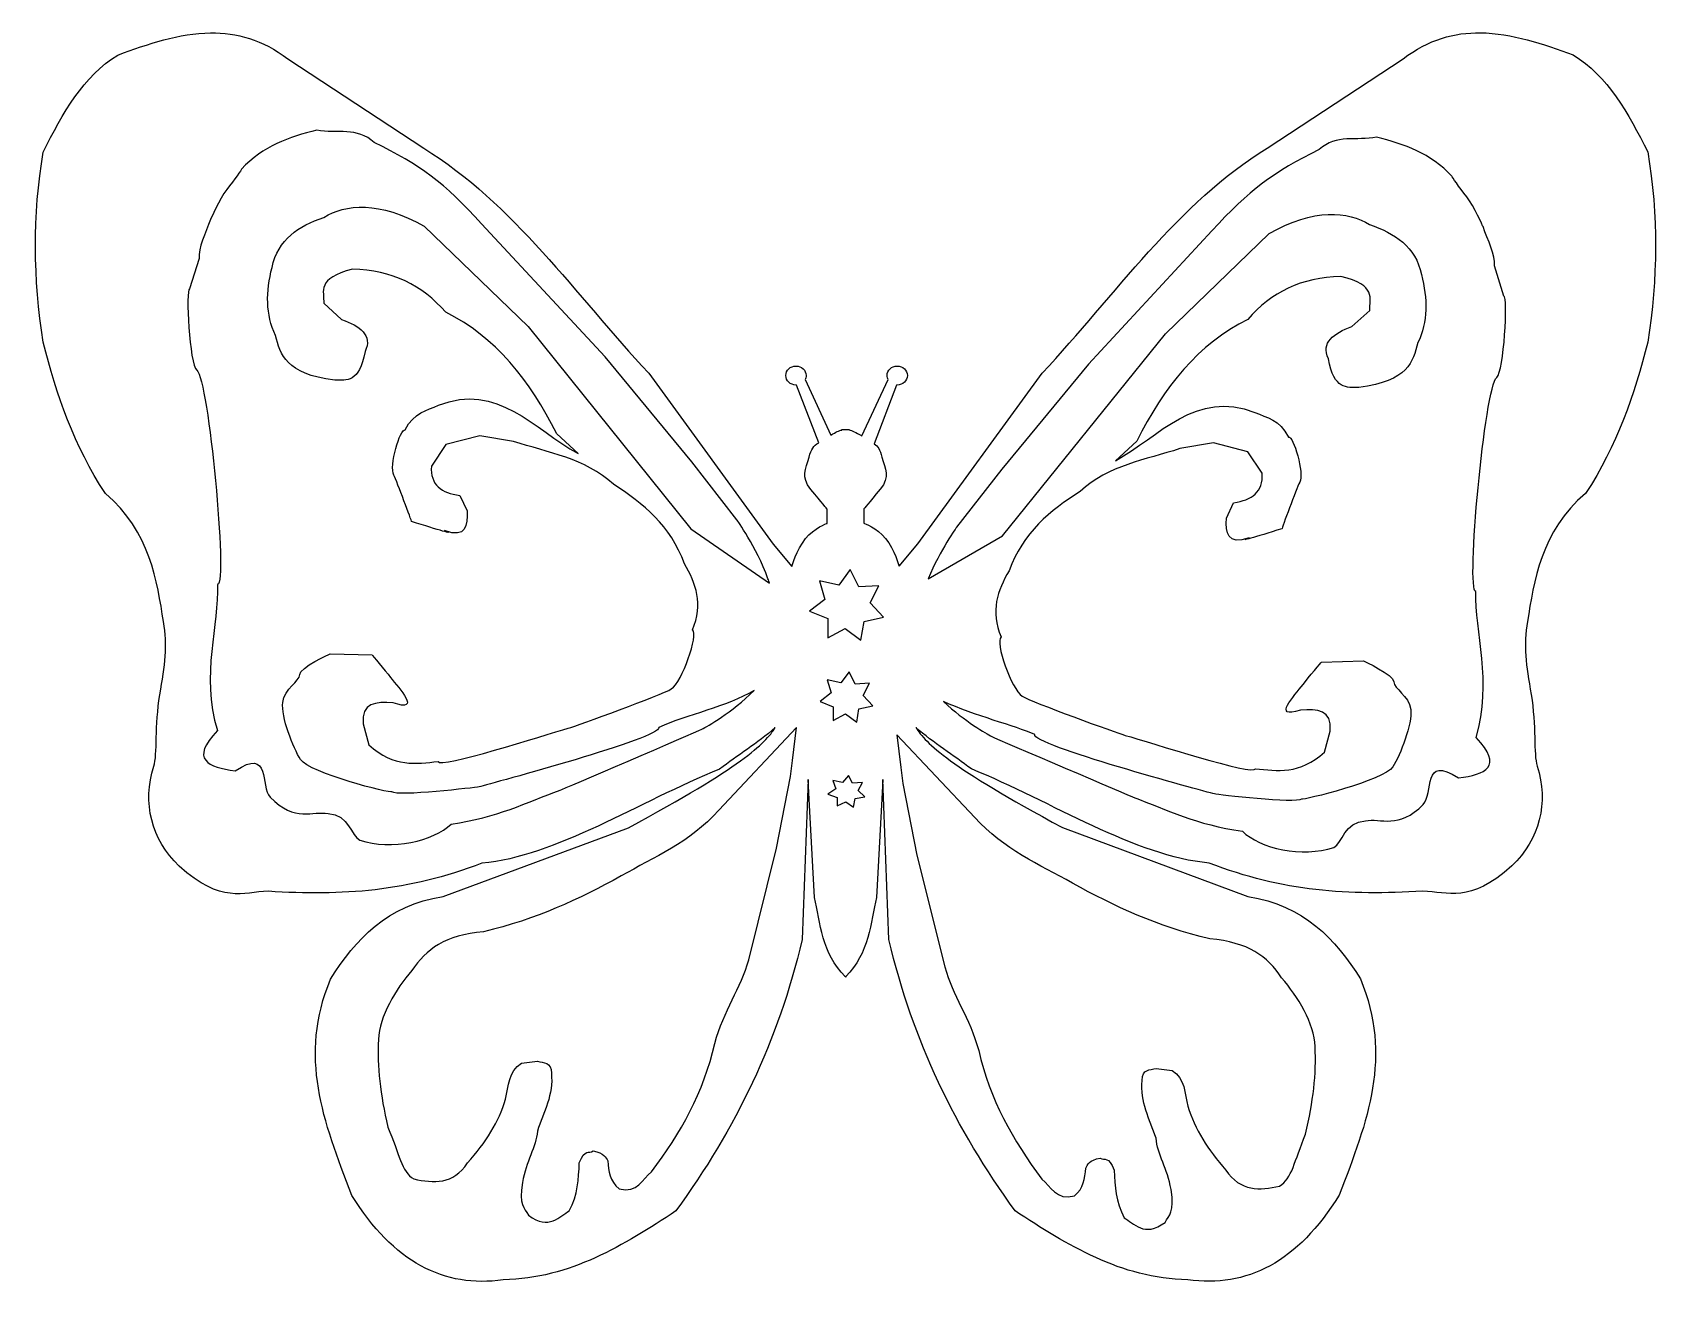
# Model space of a CAD drawing. Header units: centimetres. Extents: x -25.1 to 23.8, y -19.1 to 18.7.
import ezdxf

# ---------------------------------------------------------------- set-up
doc = ezdxf.new("R2010")
doc.units = ezdxf.units.CM
doc.header["$MEASUREMENT"] = 0
doc.layers.add('Layer 1', color=7, linetype='Continuous')

msp = doc.modelspace()

# ---------------------------------------------------------------- linework, layer by layer
at = {"layer": 'Layer 1', "lineweight": 25}
for points, knots in [([(18.46957, 18.73498), (17.68665, 18.74357), (16.9031, 18.53917), (16.14372, 17.95198), (16.14372, 17.95198), (16.14372, 17.95198), (12.05095, 15.26232), (12.05095, 15.26232), (12.05095, 15.26232), (9.36146, 13.61468), (7.46914, 10.8291), (5.27017, 8.48072), (5.27017, 8.48072), (5.27017, 8.48072), (1.52797, 3.33623), (1.52797, 3.33623), (1.52797, 3.33623), (1.52797, 3.33623), (0.95746, 2.66154), (0.95746, 2.66154), (0.95746, 2.66154), (0.95746, 2.66154), (0.82701, 3.15813), (0.54984, 3.49829), (0.54984, 3.49829), (0.28608, 3.82199), (-0.09757, 3.95635), (-0.09757, 3.95635), (-0.09757, 3.95635), (-0.09757, 3.95635), (-0.09757, 4.38795), (-0.09757, 4.38795), (-0.09757, 4.38795), (-0.09757, 4.38795), (0.05661, 4.57559), (0.38778, 4.98078), (0.38778, 4.98078), (0.70732, 5.37174), (0.53736, 5.58106), (0.44235, 5.95147), (0.44235, 5.95147), (0.38258, 6.18452), (0.33328, 6.26262), (0.20505, 6.35331), (0.20505, 6.35331), (0.20505, 6.35331), (0.88388, 8.12271), (0.88388, 8.12271), (0.88388, 8.12271), (0.89041, 8.12232), (0.89707, 8.12188), (0.90372, 8.12188), (0.90372, 8.12188), (1.0721, 8.12188), (1.20882, 8.2501), (1.20882, 8.40796), (1.20882, 8.40796), (1.20882, 8.56582), (1.0721, 8.69404), (0.90372, 8.69404), (0.90372, 8.69404), (0.73533, 8.69404), (0.59862, 8.56582), (0.59862, 8.40796), (0.59862, 8.40796), (0.59862, 8.36356), (0.60993, 8.32144), (0.62921, 8.28394), (0.62921, 8.28394), (0.62921, 8.28394), (-0.16371, 6.58647), (-0.16371, 6.58647), (-0.16371, 6.58647), (-0.35492, 6.70597), (-0.45157, 6.75038), (-0.54322, 6.76837), (-0.54322, 6.76837), (-0.54322, 6.77261), (-0.54323, 6.77821), (-0.54322, 6.78243), (-0.54322, 6.78243), (-0.57094, 6.78094), (-0.59525, 6.77935), (-0.61846, 6.77829), (-0.61846, 6.77829), (-0.66077, 6.78177), (-0.70692, 6.78346), (-0.76481, 6.78656), (-0.76481, 6.78656), (-0.7648, 6.77987), (-0.76483, 6.77098), (-0.76481, 6.76424), (-0.76481, 6.76424), (-0.84738, 6.74791), (-0.93488, 6.70939), (-1.09141, 6.61458), (-1.09141, 6.61458), (-1.09141, 6.61458), (-1.8711, 8.28394), (-1.8711, 8.28394), (-1.8711, 8.28394), (-1.85181, 8.32144), (-1.84051, 8.36356), (-1.84051, 8.40796), (-1.84051, 8.40796), (-1.84051, 8.56582), (-1.97722, 8.69404), (-2.1456, 8.69404), (-2.1456, 8.69404), (-2.31399, 8.69404), (-2.4507, 8.56582), (-2.4507, 8.40796), (-2.4507, 8.40796), (-2.4507, 8.2501), (-2.31399, 8.12188), (-2.1456, 8.12188), (-2.1456, 8.12188), (-2.13896, 8.12188), (-2.1323, 8.12232), (-2.12576, 8.12271), (-2.12576, 8.12271), (-2.12576, 8.12271), (-1.45934, 6.38473), (-1.45934, 6.38473), (-1.45934, 6.38473), (-1.62816, 6.27572), (-1.68216, 6.21011), (-1.74956, 5.94734), (-1.74956, 5.94734), (-1.84457, 5.57692), (-2.01535, 5.36761), (-1.69581, 4.97665), (-1.69581, 4.97665), (-1.36465, 4.57146), (-1.21047, 4.38382), (-1.21047, 4.38382), (-1.21047, 4.38382), (-1.21047, 4.38382), (-1.21047, 3.95221), (-1.21047, 3.95221), (-1.21047, 3.95221), (-1.21047, 3.95221), (-1.59329, 3.81785), (-1.85704, 3.49415), (-1.85704, 3.49415), (-2.13421, 3.15399), (-2.26549, 2.65741), (-2.26549, 2.65741), (-2.26549, 2.65741), (-2.26549, 2.65741), (-2.836, 3.3321), (-2.836, 3.3321), (-2.836, 3.3321), (-2.836, 3.3321), (-6.5782, 8.47659), (-6.5782, 8.47659), (-6.5782, 8.47659), (-8.77717, 10.82497), (-10.66949, 13.61055), (-13.35898, 15.25819), (-13.35898, 15.25819), (-13.35898, 15.25819), (-17.45175, 17.94785), (-17.45175, 17.94785), (-17.45175, 17.94785), (-18.21114, 18.53504), (-18.99468, 18.73943), (-19.7776, 18.73085), (-19.7776, 18.73085), (-20.72251, 18.72048), (-21.66679, 18.39936), (-22.5673, 18.06443), (-22.5673, 18.06443), (-23.61348, 17.43533), (-24.23103, 16.30654), (-24.81792, 15.14161), (-24.81792, 15.14161), (-25.14055, 13.23188), (-25.11871, 11.32228), (-24.81792, 9.41255), (-24.81792, 9.41255), (-24.4214, 7.82769), (-23.88588, 6.28247), (-22.94682, 4.85262), (-22.94682, 4.85262), (-21.59072, 3.71237), (-21.39374, 2.18602), (-21.19313, 0.99384), (-21.19313, 0.99384), (-21.07128, 0.26974), (-21.15145, -0.31207), (-21.30557, -1.21047), (-21.30557, -1.21047), (-21.46328, -2.12976), (-21.37378, -3.01464), (-21.48582, -3.36186), (-21.48582, -3.36186), (-21.84128, -4.46345), (-21.55864, -5.56737), (-20.72514, -6.37233), (-20.72514, -6.37233), (-19.43493, -7.5258), (-18.81315, -7.15215), (-18.03632, -7.13217), (-18.03632, -7.13217), (-15.8148, -7.27163), (-13.8268, -7.14664), (-11.60529, -6.28468), (-11.60529, -6.28468), (-9.40791, -6.09613), (-6.86184, -4.43241), (-4.44417, -3.44951), (-4.44417, -3.44951), (-3.90955, -3.03572), (-3.30733, -2.67621), (-2.77316, -2.20018), (-2.77316, -2.20018), (-3.06606, -2.681), (-3.79325, -3.38739), (-7.19171, -5.21725), (-7.19171, -5.21725), (-7.19171, -5.21725), (-12.77441, -7.29258), (-12.77441, -7.29258), (-12.77441, -7.29258), (-14.45796, -7.54658), (-15.41032, -8.58158), (-16.16521, -9.77718), (-16.16521, -9.77718), (-17.12668, -12.12785), (-16.3932, -14.02107), (-15.52277, -16.29585), (-15.52277, -16.29585), (-14.27867, -18.30228), (-12.73556, -19.09959), (-10.96285, -18.83833), (-10.96285, -18.83833), (-8.92777, -18.79814), (-7.33698, -17.79498), (-5.75965, -16.76301), (-5.75965, -16.76301), (-3.96813, -14.28483), (-2.67523, -11.65025), (-1.96288, -8.58821), (-1.96288, -8.58821), (-1.96288, -8.58821), (-1.77519, -3.76287), (-1.77519, -3.76287), (-1.77519, -3.76287), (-1.77519, -3.76287), (-1.74956, -4.3524), (-1.74956, -4.3524), (-1.74956, -4.3524), (-1.74956, -4.3524), (-1.5875, -7.31821), (-1.5875, -7.31821), (-1.5875, -7.31821), (-1.41616, -8.05804), (-1.36477, -9.02109), (-0.66394, -9.69863), (-0.66394, -9.69863), (-0.66404, -9.70334), (-0.66384, -9.70883), (-0.66394, -9.71352), (-0.66394, -9.71352), (-0.66136, -9.71108), (-0.65906, -9.70851), (-0.6565, -9.70608), (-0.6565, -9.70608), (-0.65239, -9.71001), (-0.64826, -9.71373), (-0.64409, -9.71765), (-0.64409, -9.71765), (-0.64426, -9.71035), (-0.64394, -9.70186), (-0.64409, -9.6945), (-0.64409, -9.6945), (0.05674, -9.01696), (0.10812, -8.05391), (0.27947, -7.31408), (0.27947, -7.31408), (0.27947, -7.31408), (0.44152, -4.34826), (0.44152, -4.34826), (0.44152, -4.34826), (0.44152, -4.34826), (0.46716, -3.75874), (0.46716, -3.75874), (0.46716, -3.75874), (0.46716, -3.75874), (0.65484, -8.58408), (0.65484, -8.58408), (0.65484, -8.58408), (1.3672, -11.64612), (2.66009, -14.28069), (4.45161, -16.75888), (4.45161, -16.75888), (6.02895, -17.79085), (7.61973, -18.794), (9.65481, -18.8342), (9.65481, -18.8342), (11.42752, -19.09546), (12.97063, -18.29815), (14.21474, -16.29172), (14.21474, -16.29172), (15.08517, -14.01695), (15.81864, -12.12372), (14.85718, -9.77305), (14.85718, -9.77305), (14.10229, -8.57745), (13.14993, -7.54244), (11.46638, -7.28845), (11.46638, -7.28845), (11.46638, -7.28845), (5.88367, -5.21312), (5.88367, -5.21312), (5.88367, -5.21312), (2.48522, -3.38326), (1.75803, -2.67687), (1.46513, -2.19604), (1.46513, -2.19604), (1.99929, -2.67207), (2.60151, -3.03158), (3.13614, -3.44537), (3.13614, -3.44537), (5.5538, -4.42828), (8.09988, -6.092), (10.29725, -6.28055), (10.29725, -6.28055), (12.51877, -7.14251), (14.50676, -7.26749), (16.72828, -7.12804), (16.72828, -7.12804), (17.50511, -7.14802), (18.12689, -7.52167), (19.41711, -6.36819), (19.41711, -6.36819), (20.25061, -5.56324), (20.53325, -4.45932), (20.17779, -3.35773), (20.17779, -3.35773), (20.06575, -3.01051), (20.15525, -2.12563), (19.99754, -1.20633), (19.99754, -1.20633), (19.84341, -0.30794), (19.76325, 0.27388), (19.88509, 0.99798), (19.88509, 0.99798), (20.0857, 2.19015), (20.28269, 3.71651), (21.63878, 4.85676), (21.63878, 4.85676), (22.57785, 6.28661), (23.11337, 7.83182), (23.50988, 9.41669), (23.50988, 9.41669), (23.81068, 11.32641), (23.83252, 13.23602), (23.50988, 15.14574), (23.50988, 15.14574), (22.92299, 16.31068), (22.30545, 17.43946), (21.25927, 18.06856), (21.25927, 18.06856), (20.35876, 18.40349), (19.41448, 18.72462), (18.46957, 18.73498)], [0, 0, 0, 0, 0.01075269, 0.01075269, 0.01075269, 0.01075269, 0.02150538, 0.02150538, 0.02150538, 0.02150538, 0.03225806, 0.03225806, 0.03225806, 0.03225806, 0.04301075, 0.04301075, 0.04301075, 0.04301075, 0.05376344, 0.05376344, 0.05376344, 0.05376344, 0.06451613, 0.06451613, 0.06451613, 0.06451613, 0.07526882, 0.07526882, 0.07526882, 0.07526882, 0.08602151, 0.08602151, 0.08602151, 0.08602151, 0.09677419, 0.09677419, 0.09677419, 0.09677419, 0.10752688, 0.10752688, 0.10752688, 0.10752688, 0.11827957, 0.11827957, 0.11827957, 0.11827957, 0.12903226, 0.12903226, 0.12903226, 0.12903226, 0.13978495, 0.13978495, 0.13978495, 0.13978495, 0.15053763, 0.15053763, 0.15053763, 0.15053763, 0.16129032, 0.16129032, 0.16129032, 0.16129032, 0.17204301, 0.17204301, 0.17204301, 0.17204301, 0.1827957, 0.1827957, 0.1827957, 0.1827957, 0.19354839, 0.19354839, 0.19354839, 0.19354839, 0.20430108, 0.20430108, 0.20430108, 0.20430108, 0.21505376, 0.21505376, 0.21505376, 0.21505376, 0.22580645, 0.22580645, 0.22580645, 0.22580645, 0.23655914, 0.23655914, 0.23655914, 0.23655914, 0.24731183, 0.24731183, 0.24731183, 0.24731183, 0.25806452, 0.25806452, 0.25806452, 0.25806452, 0.2688172, 0.2688172, 0.2688172, 0.2688172, 0.27956989, 0.27956989, 0.27956989, 0.27956989, 0.29032258, 0.29032258, 0.29032258, 0.29032258, 0.30107527, 0.30107527, 0.30107527, 0.30107527, 0.31182796, 0.31182796, 0.31182796, 0.31182796, 0.32258065, 0.32258065, 0.32258065, 0.32258065, 0.33333333, 0.33333333, 0.33333333, 0.33333333, 0.34408602, 0.34408602, 0.34408602, 0.34408602, 0.35483871, 0.35483871, 0.35483871, 0.35483871, 0.3655914, 0.3655914, 0.3655914, 0.3655914, 0.37634409, 0.37634409, 0.37634409, 0.37634409, 0.38709677, 0.38709677, 0.38709677, 0.38709677, 0.39784946, 0.39784946, 0.39784946, 0.39784946, 0.40860215, 0.40860215, 0.40860215, 0.40860215, 0.41935484, 0.41935484, 0.41935484, 0.41935484, 0.43010753, 0.43010753, 0.43010753, 0.43010753, 0.44086022, 0.44086022, 0.44086022, 0.44086022, 0.4516129, 0.4516129, 0.4516129, 0.4516129, 0.46236559, 0.46236559, 0.46236559, 0.46236559, 0.47311828, 0.47311828, 0.47311828, 0.47311828, 0.48387097, 0.48387097, 0.48387097, 0.48387097, 0.49462366, 0.49462366, 0.49462366, 0.49462366, 0.50537634, 0.50537634, 0.50537634, 0.50537634, 0.51612903, 0.51612903, 0.51612903, 0.51612903, 0.52688172, 0.52688172, 0.52688172, 0.52688172, 0.53763441, 0.53763441, 0.53763441, 0.53763441, 0.5483871, 0.5483871, 0.5483871, 0.5483871, 0.55913978, 0.55913978, 0.55913978, 0.55913978, 0.56989247, 0.56989247, 0.56989247, 0.56989247, 0.58064516, 0.58064516, 0.58064516, 0.58064516, 0.59139785, 0.59139785, 0.59139785, 0.59139785, 0.60215054, 0.60215054, 0.60215054, 0.60215054, 0.61290323, 0.61290323, 0.61290323, 0.61290323, 0.62365591, 0.62365591, 0.62365591, 0.62365591, 0.6344086, 0.6344086, 0.6344086, 0.6344086, 0.64516129, 0.64516129, 0.64516129, 0.64516129, 0.65591398, 0.65591398, 0.65591398, 0.65591398, 0.66666667, 0.66666667, 0.66666667, 0.66666667, 0.67741935, 0.67741935, 0.67741935, 0.67741935, 0.68817204, 0.68817204, 0.68817204, 0.68817204, 0.69892473, 0.69892473, 0.69892473, 0.69892473, 0.70967742, 0.70967742, 0.70967742, 0.70967742, 0.72043011, 0.72043011, 0.72043011, 0.72043011, 0.7311828, 0.7311828, 0.7311828, 0.7311828, 0.74193548, 0.74193548, 0.74193548, 0.74193548, 0.75268817, 0.75268817, 0.75268817, 0.75268817, 0.76344086, 0.76344086, 0.76344086, 0.76344086, 0.77419355, 0.77419355, 0.77419355, 0.77419355, 0.78494624, 0.78494624, 0.78494624, 0.78494624, 0.79569892, 0.79569892, 0.79569892, 0.79569892, 0.80645161, 0.80645161, 0.80645161, 0.80645161, 0.8172043, 0.8172043, 0.8172043, 0.8172043, 0.82795699, 0.82795699, 0.82795699, 0.82795699, 0.83870968, 0.83870968, 0.83870968, 0.83870968, 0.84946237, 0.84946237, 0.84946237, 0.84946237, 0.86021505, 0.86021505, 0.86021505, 0.86021505, 0.87096774, 0.87096774, 0.87096774, 0.87096774, 0.88172043, 0.88172043, 0.88172043, 0.88172043, 0.89247312, 0.89247312, 0.89247312, 0.89247312, 0.90322581, 0.90322581, 0.90322581, 0.90322581, 0.91397849, 0.91397849, 0.91397849, 0.91397849, 0.92473118, 0.92473118, 0.92473118, 0.92473118, 0.93548387, 0.93548387, 0.93548387, 0.93548387, 0.94623656, 0.94623656, 0.94623656, 0.94623656, 0.95698925, 0.95698925, 0.95698925, 0.95698925, 0.96774194, 0.96774194, 0.96774194, 0.96774194, 0.97849462, 0.97849462, 0.97849462, 0.97849462, 1, 1, 1, 1]), ([(-16.57697, 15.80141), (-15.96117, 15.68263), (-15.36645, 15.9119), (-14.84809, 15.42934), (-14.84809, 15.42934), (-13.47615, 14.76123), (-12.73081, 14.20976), (-11.61521, 12.98029), (-11.61521, 12.98029), (-11.61521, 12.98029), (-7.89699, 8.96772), (-7.89699, 8.96772), (-7.89699, 8.96772), (-7.89699, 8.96772), (-5.28671, 5.80512), (-5.28671, 5.80512), (-5.28671, 5.80512), (-5.28671, 5.80512), (-3.92658, 4.05557), (-3.92658, 4.05557), (-3.92658, 4.05557), (-3.92658, 4.05557), (-3.34316, 3.26599), (-2.98979, 2.28038), (-2.98979, 2.28038), (-2.97415, 2.23674), (-2.9582, 2.19398), (-2.94184, 2.15139), (-2.94184, 2.15139), (-2.94184, 2.15139), (-5.30903, 3.79016), (-5.30903, 3.79016), (-5.30903, 3.79016), (-5.30903, 3.79016), (-10.21622, 9.88384), (-10.21622, 9.88384), (-10.21622, 9.88384), (-10.21622, 9.88384), (-13.34327, 12.90423), (-13.34327, 12.90423), (-13.34327, 12.90423), (-14.67496, 13.67267), (-15.73189, 13.57376), (-16.36365, 13.17377), (-16.36365, 13.17377), (-17.12661, 12.91214), (-17.7493, 12.5107), (-17.92717, 11.66399), (-17.92717, 11.66399), (-18.11031, 10.93712), (-18.12614, 10.24325), (-17.81969, 9.6143), (-17.81969, 9.6143), (-17.66829, 9.03869), (-17.53065, 8.4594), (-16.03954, 8.26658), (-16.03954, 8.26658), (-15.67613, 8.26501), (-15.29697, 8.18121), (-15.12342, 9.12895), (-15.12342, 9.12895), (-14.8931, 9.62715), (-15.28114, 9.89346), (-15.82952, 10.09964), (-15.82952, 10.09964), (-15.82952, 10.09964), (-16.36861, 10.58499), (-16.36861, 10.58499), (-16.36861, 10.58499), (-16.35153, 10.94307), (-16.60196, 11.34171), (-15.50045, 11.60942), (-15.50045, 11.60942), (-14.31329, 11.58193), (-13.39321, 11.12796), (-12.69669, 10.31544), (-12.69669, 10.31544), (-11.20558, 9.5774), (-10.15852, 8.26803), (-9.35302, 6.64848), (-9.35302, 6.64848), (-9.35302, 6.64848), (-8.70645, 6.05565), (-8.70645, 6.05565), (-8.70645, 6.05565), (-10.03156, 6.78722), (-11.13789, 8.21849), (-12.91249, 7.51169), (-12.91249, 7.51169), (-13.26912, 7.35152), (-13.65286, 7.30063), (-13.91708, 6.77085), (-13.91708, 6.77085), (-14.06843, 6.8213), (-14.40326, 5.67163), (-14.26021, 5.40825), (-14.26021, 5.40825), (-14.15727, 5.2187), (-13.72113, 4.00596), (-13.72113, 4.00596), (-13.72113, 4.00596), (-12.91115, 3.75499), (-12.37327, 3.59497), (-12.73307, 3.73393), (-12.73307, 3.73393), (-12.06808, 3.4955), (-12.04031, 3.89454), (-12.04929, 4.33007), (-12.04929, 4.33007), (-12.04929, 4.33007), (-12.27005, 4.79309), (-12.27005, 4.79309), (-12.27005, 4.79309), (-12.82029, 4.86783), (-13.16569, 5.11337), (-13.12829, 5.67779), (-13.12829, 5.67779), (-13.12829, 5.67779), (-12.69669, 6.3252), (-12.69669, 6.3252), (-12.69669, 6.3252), (-12.69669, 6.3252), (-11.66316, 6.59391), (-11.66316, 6.59391), (-11.66316, 6.59391), (-11.66316, 6.59391), (-10.65031, 6.42111), (-10.65031, 6.42111), (-10.65031, 6.42111), (-9.61119, 6.0849), (-8.50218, 5.92306), (-7.64563, 5.13044), (-7.64563, 5.13044), (-6.74434, 4.55738), (-5.92096, 3.89058), (-5.50499, 2.73513), (-5.50499, 2.73513), (-5.15517, 2.14938), (-4.93353, 1.52685), (-5.26438, 0.74662), (-5.26438, 0.74662), (-5.07117, 0.60172), (-5.57657, -0.83043), (-5.90104, -1.03601), (-5.90104, -1.03601), (-6.17661, -1.21062), (-8.74157, -2.14314), (-9.00493, -2.21754), (-9.00493, -2.21754), (-9.73803, -2.42464), (-12.89516, -3.45339), (-12.92407, -3.22213), (-12.92407, -3.22213), (-13.58964, -3.28806), (-14.24791, -3.41439), (-15.00849, -2.72025), (-15.00849, -2.72025), (-15.00849, -2.72025), (-15.17716, -2.08773), (-15.17716, -2.08773), (-15.17716, -2.08773), (-15.24416, -1.45086), (-14.79596, -1.41409), (-14.28254, -1.45438), (-14.28254, -1.45438), (-13.40291, -1.74759), (-14.09567, -1.02473), (-14.35861, -0.68544), (-14.35861, -0.68544), (-14.52704, -0.46809), (-14.91506, -0.01158), (-14.91506, -0.01158), (-14.91506, -0.01158), (-14.91506, -0.01158), (-16.17927, 0.0248), (-16.17927, 0.0248), (-16.17927, 0.0248), (-16.17927, 0.0248), (-17.09374, -0.38871), (-17.09374, -0.60441), (-17.09374, -0.60441), (-17.09374, -0.82011), (-17.54996, -1.00892), (-17.60389, -1.44033), (-17.60389, -1.44033), (-17.65781, -1.87173), (-17.28991, -2.80994), (-17.0648, -3.1659), (-17.0648, -3.1659), (-16.80882, -3.57068), (-14.34058, -4.18983), (-14.31396, -4.1366), (-14.31396, -4.1366), (-14.16902, -4.28153), (-11.78021, -4.00801), (-11.69128, -3.98446), (-11.69128, -3.98446), (-11.31755, -3.88547), (-6.15838, -2.49858), (-6.27972, -2.19521), (-6.27972, -2.19521), (-5.41347, -1.80518), (-4.24328, -1.57781), (-3.40238, -1.07818), (-3.40238, -1.07818), (-4.0924, -1.75796), (-4.80556, -2.15928), (-4.98492, -2.24896), (-4.98492, -2.24896), (-5.20062, -2.35681), (-9.24553, -4.08285), (-9.24553, -4.08285), (-9.24553, -4.08285), (-10.27115, -4.45982), (-11.14565, -4.912), (-12.53464, -5.10729), (-12.53464, -5.10729), (-13.05294, -5.62098), (-14.33032, -5.91475), (-15.28465, -5.59263), (-15.28465, -5.59263), (-15.54983, -5.46569), (-15.60557, -4.82616), (-16.23632, -4.79061), (-16.23632, -4.79061), (-16.69485, -4.69736), (-17.23425, -5.06423), (-17.98092, -4.29865), (-17.98092, -4.29865), (-18.29742, -3.98471), (-17.93887, -2.77009), (-19.04008, -3.50242), (-19.04008, -3.50242), (-19.84966, -3.39446), (-20.41193, -3.17011), (-19.57255, -2.28617), (-19.57255, -2.28617), (-20.07488, -0.59466), (-19.52656, 0.91246), (-19.56511, 2.11667), (-19.56511, 2.11667), (-19.25691, 2.11667), (-19.8398, 8.30701), (-20.19184, 8.56837), (-20.19184, 8.56837), (-20.41518, 8.73417), (-20.53201, 11.01659), (-20.40764, 11.01659), (-20.40764, 11.01659), (-20.40764, 11.01659), (-20.12239, 11.9294), (-20.12239, 11.9294), (-20.12239, 11.9294), (-20.15672, 12.24942), (-19.92611, 12.70155), (-19.78008, 13.11176), (-19.78008, 13.11176), (-19.78008, 13.11176), (-19.50884, 13.72571), (-19.29061, 14.00969), (-19.29061, 14.00969), (-19.05466, 14.31671), (-18.84139, 14.60538), (-18.84412, 14.6298), (-18.84412, 14.6298), (-18.20706, 15.31729), (-17.40823, 15.59942), (-16.57697, 15.80141)], [0, 0, 0, 0, 0.01470588, 0.01470588, 0.01470588, 0.01470588, 0.02941176, 0.02941176, 0.02941176, 0.02941176, 0.04411765, 0.04411765, 0.04411765, 0.04411765, 0.05882353, 0.05882353, 0.05882353, 0.05882353, 0.07352941, 0.07352941, 0.07352941, 0.07352941, 0.08823529, 0.08823529, 0.08823529, 0.08823529, 0.10294118, 0.10294118, 0.10294118, 0.10294118, 0.11764706, 0.11764706, 0.11764706, 0.11764706, 0.13235294, 0.13235294, 0.13235294, 0.13235294, 0.14705882, 0.14705882, 0.14705882, 0.14705882, 0.16176471, 0.16176471, 0.16176471, 0.16176471, 0.17647059, 0.17647059, 0.17647059, 0.17647059, 0.19117647, 0.19117647, 0.19117647, 0.19117647, 0.20588235, 0.20588235, 0.20588235, 0.20588235, 0.22058824, 0.22058824, 0.22058824, 0.22058824, 0.23529412, 0.23529412, 0.23529412, 0.23529412, 0.25, 0.25, 0.25, 0.25, 0.26470588, 0.26470588, 0.26470588, 0.26470588, 0.27941176, 0.27941176, 0.27941176, 0.27941176, 0.29411765, 0.29411765, 0.29411765, 0.29411765, 0.30882353, 0.30882353, 0.30882353, 0.30882353, 0.32352941, 0.32352941, 0.32352941, 0.32352941, 0.33823529, 0.33823529, 0.33823529, 0.33823529, 0.35294118, 0.35294118, 0.35294118, 0.35294118, 0.36764706, 0.36764706, 0.36764706, 0.36764706, 0.38235294, 0.38235294, 0.38235294, 0.38235294, 0.39705882, 0.39705882, 0.39705882, 0.39705882, 0.41176471, 0.41176471, 0.41176471, 0.41176471, 0.42647059, 0.42647059, 0.42647059, 0.42647059, 0.44117647, 0.44117647, 0.44117647, 0.44117647, 0.45588235, 0.45588235, 0.45588235, 0.45588235, 0.47058824, 0.47058824, 0.47058824, 0.47058824, 0.48529412, 0.48529412, 0.48529412, 0.48529412, 0.5, 0.5, 0.5, 0.5, 0.51470588, 0.51470588, 0.51470588, 0.51470588, 0.52941176, 0.52941176, 0.52941176, 0.52941176, 0.54411765, 0.54411765, 0.54411765, 0.54411765, 0.55882353, 0.55882353, 0.55882353, 0.55882353, 0.57352941, 0.57352941, 0.57352941, 0.57352941, 0.58823529, 0.58823529, 0.58823529, 0.58823529, 0.60294118, 0.60294118, 0.60294118, 0.60294118, 0.61764706, 0.61764706, 0.61764706, 0.61764706, 0.63235294, 0.63235294, 0.63235294, 0.63235294, 0.64705882, 0.64705882, 0.64705882, 0.64705882, 0.66176471, 0.66176471, 0.66176471, 0.66176471, 0.67647059, 0.67647059, 0.67647059, 0.67647059, 0.69117647, 0.69117647, 0.69117647, 0.69117647, 0.70588235, 0.70588235, 0.70588235, 0.70588235, 0.72058824, 0.72058824, 0.72058824, 0.72058824, 0.73529412, 0.73529412, 0.73529412, 0.73529412, 0.75, 0.75, 0.75, 0.75, 0.76470588, 0.76470588, 0.76470588, 0.76470588, 0.77941176, 0.77941176, 0.77941176, 0.77941176, 0.79411765, 0.79411765, 0.79411765, 0.79411765, 0.80882353, 0.80882353, 0.80882353, 0.80882353, 0.82352941, 0.82352941, 0.82352941, 0.82352941, 0.83823529, 0.83823529, 0.83823529, 0.83823529, 0.85294118, 0.85294118, 0.85294118, 0.85294118, 0.86764706, 0.86764706, 0.86764706, 0.86764706, 0.88235294, 0.88235294, 0.88235294, 0.88235294, 0.89705882, 0.89705882, 0.89705882, 0.89705882, 0.91176471, 0.91176471, 0.91176471, 0.91176471, 0.92647059, 0.92647059, 0.92647059, 0.92647059, 0.94117647, 0.94117647, 0.94117647, 0.94117647, 0.95588235, 0.95588235, 0.95588235, 0.95588235, 0.97058824, 0.97058824, 0.97058824, 0.97058824, 1, 1, 1, 1]), ([(15.34418, 15.58561), (16.17543, 15.38362), (16.97427, 15.10149), (17.61133, 14.414), (17.61133, 14.414), (17.6086, 14.38958), (17.82187, 14.10091), (18.05781, 13.79389), (18.05781, 13.79389), (18.27605, 13.50991), (18.54729, 12.89596), (18.54729, 12.89596), (18.54729, 12.89596), (18.69332, 12.48575), (18.92393, 12.03362), (18.8896, 11.7136), (18.8896, 11.7136), (18.8896, 11.7136), (19.17485, 10.80079), (19.17485, 10.80079), (19.17485, 10.80079), (19.29921, 10.80079), (19.18239, 8.51837), (18.95905, 8.35257), (18.95905, 8.35257), (18.60701, 8.09121), (18.02412, 1.90087), (18.33232, 1.90087), (18.33232, 1.90087), (18.29377, 0.69666), (18.84209, -0.81046), (18.33976, -2.50197), (18.33976, -2.50197), (19.17914, -3.38591), (18.61687, -3.61026), (17.80729, -3.71822), (17.80729, -3.71822), (16.70608, -2.9859), (17.06462, -4.19968), (16.74813, -4.51363), (16.74813, -4.51363), (16.00146, -5.2792), (15.46205, -4.91317), (15.00353, -5.00641), (15.00353, -5.00641), (14.37278, -5.04196), (14.31704, -5.68149), (14.05186, -5.80843), (14.05186, -5.80843), (13.09753, -6.13055), (11.82015, -5.83677), (11.30184, -5.32309), (11.30184, -5.32309), (9.91286, -5.1278), (9.03836, -4.67562), (8.01274, -4.29865), (8.01274, -4.29865), (8.01274, -4.29865), (3.96782, -2.57261), (3.75212, -2.46476), (3.75212, -2.46476), (3.58346, -2.38043), (2.94249, -2.02094), (2.29278, -1.41304), (2.29278, -1.41304), (3.23413, -1.84128), (4.44829, -2.14148), (5.04693, -2.41102), (5.04693, -2.41102), (4.92558, -2.71438), (10.08476, -4.10128), (10.45848, -4.20026), (10.45848, -4.20026), (10.54741, -4.22381), (12.93623, -4.49734), (13.08117, -4.3524), (13.08117, -4.3524), (13.10779, -4.40563), (15.57603, -3.78648), (15.83201, -3.38171), (15.83201, -3.38171), (16.05712, -3.02574), (16.42502, -2.08753), (16.37109, -1.65613), (16.37109, -1.65613), (16.31717, -1.22472), (15.86095, -1.03591), (15.86095, -0.82021), (15.86095, -0.82021), (15.86095, -0.60451), (14.94648, -0.19017), (14.94648, -0.19017), (14.94648, -0.19017), (14.94648, -0.19017), (13.68227, -0.22738), (13.68227, -0.22738), (13.68227, -0.22738), (13.68227, -0.22738), (13.29424, -0.68389), (13.12582, -0.90124), (13.12582, -0.90124), (12.86288, -1.24053), (12.17011, -1.96339), (13.04975, -1.67018), (13.04975, -1.67018), (13.56317, -1.62989), (14.01136, -1.66584), (13.94437, -2.3027), (13.94437, -2.3027), (13.94437, -2.3027), (13.7757, -2.93522), (13.7757, -2.93522), (13.7757, -2.93522), (13.01512, -3.62936), (12.35684, -3.50386), (11.69128, -3.43793), (11.69128, -3.43793), (11.66237, -3.66919), (8.50524, -2.64044), (7.77214, -2.43334), (7.77214, -2.43334), (7.50878, -2.35894), (4.94381, -1.42642), (4.66824, -1.25181), (4.66824, -1.25181), (4.34378, -1.04623), (3.83838, 0.38592), (4.03159, 0.53082), (4.03159, 0.53082), (3.70074, 1.31105), (3.92238, 1.93358), (4.2722, 2.51933), (4.2722, 2.51933), (4.68817, 3.67478), (5.51154, 4.34158), (6.41284, 4.91464), (6.41284, 4.91464), (7.26938, 5.70726), (8.3784, 5.8691), (9.41751, 6.20531), (9.41751, 6.20531), (9.41751, 6.20531), (10.43037, 6.37894), (10.43037, 6.37894), (10.43037, 6.37894), (10.43037, 6.37894), (11.4639, 6.10939), (11.4639, 6.10939), (11.4639, 6.10939), (11.4639, 6.10939), (11.8955, 5.46199), (11.8955, 5.46199), (11.8955, 5.46199), (11.9329, 4.89757), (11.58749, 4.65203), (11.03726, 4.57729), (11.03726, 4.57729), (11.03726, 4.57729), (10.8165, 4.11427), (10.8165, 4.11427), (10.8165, 4.11427), (10.80752, 3.67874), (10.83529, 3.27969), (11.50028, 3.51813), (11.50028, 3.51813), (11.14048, 3.37917), (11.67836, 3.53919), (12.48833, 3.79016), (12.48833, 3.79016), (12.48833, 3.79016), (12.92447, 5.0029), (13.02742, 5.19245), (13.02742, 5.19245), (13.17047, 5.45583), (12.83563, 6.6055), (12.68429, 6.55505), (12.68429, 6.55505), (12.42007, 7.08483), (12.03633, 7.13572), (11.6797, 7.29589), (11.6797, 7.29589), (9.9051, 8.00269), (8.79877, 6.57142), (7.47365, 5.83985), (7.47365, 5.83985), (7.47365, 5.83985), (8.12023, 6.43268), (8.12023, 6.43268), (8.12023, 6.43268), (8.92573, 8.05223), (9.97279, 9.3616), (11.4639, 10.09964), (11.4639, 10.09964), (12.16042, 10.91216), (13.0805, 11.36696), (14.26766, 11.39445), (14.26766, 11.39445), (15.36917, 11.12674), (15.11873, 10.72727), (15.13582, 10.36919), (15.13582, 10.36919), (15.13582, 10.36919), (14.59673, 9.88384), (14.59673, 9.88384), (14.59673, 9.88384), (14.04835, 9.67766), (13.6603, 9.41135), (13.89063, 8.91315), (13.89063, 8.91315), (14.06418, 7.96541), (14.44333, 8.04921), (14.80674, 8.05077), (14.80674, 8.05077), (16.29786, 8.2436), (16.4355, 8.82289), (16.5869, 9.3985), (16.5869, 9.3985), (16.89335, 10.02745), (16.87751, 10.72132), (16.69438, 11.44819), (16.69438, 11.44819), (16.51651, 12.2949), (15.89381, 12.69634), (15.13086, 12.95797), (15.13086, 12.95797), (14.4991, 13.35795), (13.44217, 13.45686), (12.11048, 12.68842), (12.11048, 12.68842), (12.11048, 12.68842), (8.98343, 9.66804), (8.98343, 9.66804), (8.98343, 9.66804), (8.98343, 9.66804), (4.07624, 3.57518), (4.07624, 3.57518), (4.07624, 3.57518), (4.07624, 3.57518), (1.83885, 2.27955), (1.83885, 2.27955), (1.83885, 2.27955), (2.19344, 3.16264), (2.69379, 3.83977), (2.69379, 3.83977), (2.69379, 3.83977), (2.69379, 3.83977), (4.05391, 5.59015), (4.05391, 5.59015), (4.05391, 5.59015), (4.05391, 5.59015), (6.66419, 8.75192), (6.66419, 8.75192), (6.66419, 8.75192), (6.66419, 8.75192), (10.38242, 12.76449), (10.38242, 12.76449), (10.38242, 12.76449), (11.49802, 13.99396), (12.24336, 14.54543), (13.61529, 15.21354), (13.61529, 15.21354), (14.13366, 15.6961), (14.72838, 15.46683), (15.34418, 15.58561)], [0, 0, 0, 0, 0.01492537, 0.01492537, 0.01492537, 0.01492537, 0.02985075, 0.02985075, 0.02985075, 0.02985075, 0.04477612, 0.04477612, 0.04477612, 0.04477612, 0.05970149, 0.05970149, 0.05970149, 0.05970149, 0.07462687, 0.07462687, 0.07462687, 0.07462687, 0.08955224, 0.08955224, 0.08955224, 0.08955224, 0.10447761, 0.10447761, 0.10447761, 0.10447761, 0.11940299, 0.11940299, 0.11940299, 0.11940299, 0.13432836, 0.13432836, 0.13432836, 0.13432836, 0.14925373, 0.14925373, 0.14925373, 0.14925373, 0.1641791, 0.1641791, 0.1641791, 0.1641791, 0.17910448, 0.17910448, 0.17910448, 0.17910448, 0.19402985, 0.19402985, 0.19402985, 0.19402985, 0.20895522, 0.20895522, 0.20895522, 0.20895522, 0.2238806, 0.2238806, 0.2238806, 0.2238806, 0.23880597, 0.23880597, 0.23880597, 0.23880597, 0.25373134, 0.25373134, 0.25373134, 0.25373134, 0.26865672, 0.26865672, 0.26865672, 0.26865672, 0.28358209, 0.28358209, 0.28358209, 0.28358209, 0.29850746, 0.29850746, 0.29850746, 0.29850746, 0.31343284, 0.31343284, 0.31343284, 0.31343284, 0.32835821, 0.32835821, 0.32835821, 0.32835821, 0.34328358, 0.34328358, 0.34328358, 0.34328358, 0.35820896, 0.35820896, 0.35820896, 0.35820896, 0.37313433, 0.37313433, 0.37313433, 0.37313433, 0.3880597, 0.3880597, 0.3880597, 0.3880597, 0.40298507, 0.40298507, 0.40298507, 0.40298507, 0.41791045, 0.41791045, 0.41791045, 0.41791045, 0.43283582, 0.43283582, 0.43283582, 0.43283582, 0.44776119, 0.44776119, 0.44776119, 0.44776119, 0.46268657, 0.46268657, 0.46268657, 0.46268657, 0.47761194, 0.47761194, 0.47761194, 0.47761194, 0.49253731, 0.49253731, 0.49253731, 0.49253731, 0.50746269, 0.50746269, 0.50746269, 0.50746269, 0.52238806, 0.52238806, 0.52238806, 0.52238806, 0.53731343, 0.53731343, 0.53731343, 0.53731343, 0.55223881, 0.55223881, 0.55223881, 0.55223881, 0.56716418, 0.56716418, 0.56716418, 0.56716418, 0.58208955, 0.58208955, 0.58208955, 0.58208955, 0.59701493, 0.59701493, 0.59701493, 0.59701493, 0.6119403, 0.6119403, 0.6119403, 0.6119403, 0.62686567, 0.62686567, 0.62686567, 0.62686567, 0.64179104, 0.64179104, 0.64179104, 0.64179104, 0.65671642, 0.65671642, 0.65671642, 0.65671642, 0.67164179, 0.67164179, 0.67164179, 0.67164179, 0.68656716, 0.68656716, 0.68656716, 0.68656716, 0.70149254, 0.70149254, 0.70149254, 0.70149254, 0.71641791, 0.71641791, 0.71641791, 0.71641791, 0.73134328, 0.73134328, 0.73134328, 0.73134328, 0.74626866, 0.74626866, 0.74626866, 0.74626866, 0.76119403, 0.76119403, 0.76119403, 0.76119403, 0.7761194, 0.7761194, 0.7761194, 0.7761194, 0.79104478, 0.79104478, 0.79104478, 0.79104478, 0.80597015, 0.80597015, 0.80597015, 0.80597015, 0.82089552, 0.82089552, 0.82089552, 0.82089552, 0.8358209, 0.8358209, 0.8358209, 0.8358209, 0.85074627, 0.85074627, 0.85074627, 0.85074627, 0.86567164, 0.86567164, 0.86567164, 0.86567164, 0.88059701, 0.88059701, 0.88059701, 0.88059701, 0.89552239, 0.89552239, 0.89552239, 0.89552239, 0.91044776, 0.91044776, 0.91044776, 0.91044776, 0.92537313, 0.92537313, 0.92537313, 0.92537313, 0.94029851, 0.94029851, 0.94029851, 0.94029851, 0.95522388, 0.95522388, 0.95522388, 0.95522388, 0.97014925, 0.97014925, 0.97014925, 0.97014925, 1, 1, 1, 1]), ([(-0.51098, 2.56067), (-0.51098, 2.56067), (-0.25053, 2.04143), (-0.25053, 2.04143), (-0.25053, 2.04143), (-0.25053, 2.04143), (0.34809, 2.07615), (0.34809, 2.07615), (0.34809, 2.07615), (0.34809, 2.07615), (0.08847, 1.55608), (0.08847, 1.55608), (0.08847, 1.55608), (0.08847, 1.55608), (0.48948, 1.12779), (0.48948, 1.12779), (0.48948, 1.12779), (0.48948, 1.12779), (-0.09508, 0.99963), (-0.09508, 0.99963), (-0.09508, 0.99963), (-0.09508, 0.99963), (-0.19265, 0.43077), (-0.19265, 0.43077), (-0.19265, 0.43077), (-0.19265, 0.43077), (-0.66228, 0.78962), (-0.66228, 0.78962), (-0.66228, 0.78962), (-0.66228, 0.78962), (-1.18566, 0.5085), (-1.18566, 0.5085), (-1.18566, 0.5085), (-1.18566, 0.5085), (-1.18566, 1.08562), (-1.18566, 1.08562), (-1.18566, 1.08562), (-1.18566, 1.08562), (-1.74046, 1.3039), (-1.74046, 1.3039), (-1.74046, 1.3039), (-1.74046, 1.3039), (-1.27248, 1.66357), (-1.27248, 1.66357), (-1.27248, 1.66357), (-1.27248, 1.66357), (-1.44033, 2.21754), (-1.44033, 2.21754), (-1.44033, 2.21754), (-1.44033, 2.21754), (-0.85576, 2.08938), (-0.85576, 2.08938), (-0.85576, 2.08938), (-0.85576, 2.08938), (-0.51098, 2.56067), (-0.51098, 2.56067)], [0, 0, 0, 0, 0.06666667, 0.06666667, 0.06666667, 0.06666667, 0.13333333, 0.13333333, 0.13333333, 0.13333333, 0.2, 0.2, 0.2, 0.2, 0.26666667, 0.26666667, 0.26666667, 0.26666667, 0.33333333, 0.33333333, 0.33333333, 0.33333333, 0.4, 0.4, 0.4, 0.4, 0.46666667, 0.46666667, 0.46666667, 0.46666667, 0.53333333, 0.53333333, 0.53333333, 0.53333333, 0.6, 0.6, 0.6, 0.6, 0.66666667, 0.66666667, 0.66666667, 0.66666667, 0.73333333, 0.73333333, 0.73333333, 0.73333333, 0.8, 0.8, 0.8, 0.8, 0.86666667, 0.86666667, 0.86666667, 0.86666667, 1, 1, 1, 1]), ([(-0.54405, -0.51511), (-0.54405, -0.51511), (-0.35884, -0.88635), (-0.35884, -0.88635), (-0.35884, -0.88635), (-0.35884, -0.88635), (0.06697, -0.86155), (0.06697, -0.86155), (0.06697, -0.86155), (0.06697, -0.86155), (-0.11741, -1.23362), (-0.11741, -1.23362), (-0.11741, -1.23362), (-0.11741, -1.23362), (0.16785, -1.54037), (0.16785, -1.54037), (0.16785, -1.54037), (0.16785, -1.54037), (-0.24805, -1.63298), (-0.24805, -1.63298), (-0.24805, -1.63298), (-0.24805, -1.63298), (-0.3175, -2.03977), (-0.3175, -2.03977), (-0.3175, -2.03977), (-0.3175, -2.03977), (-0.65154, -1.78263), (-0.65154, -1.78263), (-0.65154, -1.78263), (-0.65154, -1.78263), (-1.02361, -1.98355), (-1.02361, -1.98355), (-1.02361, -1.98355), (-1.02361, -1.98355), (-1.02443, -1.57096), (-1.02443, -1.57096), (-1.02443, -1.57096), (-1.02443, -1.57096), (-1.41883, -1.41469), (-1.41883, -1.41469), (-1.41883, -1.41469), (-1.41883, -1.41469), (-1.08562, -1.15673), (-1.08562, -1.15673), (-1.08562, -1.15673), (-1.08562, -1.15673), (-1.20551, -0.76068), (-1.20551, -0.76068), (-1.20551, -0.76068), (-1.20551, -0.76068), (-0.78961, -0.85245), (-0.78961, -0.85245), (-0.78961, -0.85245), (-0.78961, -0.85245), (-0.54405, -0.51511), (-0.54405, -0.51511)], [0, 0, 0, 0, 0.06666667, 0.06666667, 0.06666667, 0.06666667, 0.13333333, 0.13333333, 0.13333333, 0.13333333, 0.2, 0.2, 0.2, 0.2, 0.26666667, 0.26666667, 0.26666667, 0.26666667, 0.33333333, 0.33333333, 0.33333333, 0.33333333, 0.4, 0.4, 0.4, 0.4, 0.46666667, 0.46666667, 0.46666667, 0.46666667, 0.53333333, 0.53333333, 0.53333333, 0.53333333, 0.6, 0.6, 0.6, 0.6, 0.66666667, 0.66666667, 0.66666667, 0.66666667, 0.73333333, 0.73333333, 0.73333333, 0.73333333, 0.8, 0.8, 0.8, 0.8, 0.86666667, 0.86666667, 0.86666667, 0.86666667, 1, 1, 1, 1]), ([(-2.12907, -2.19852), (-2.12907, -2.19852), (-2.24896, -3.18906), (-2.24896, -3.18906), (-2.24896, -3.18906), (-2.24896, -3.18906), (-2.30849, -3.66944), (-2.30849, -3.66944), (-2.30849, -3.66944), (-2.30849, -3.66944), (-2.72934, -5.83076), (-2.72934, -5.83076), (-2.72934, -5.83076), (-2.72934, -5.83076), (-3.56939, -9.19262), (-3.56939, -9.19262), (-3.56939, -9.19262), (-3.80281, -10.05775), (-4.32031, -10.71834), (-4.58969, -11.7136), (-4.58969, -11.7136), (-4.92722, -13.19201), (-5.61713, -14.41702), (-6.49635, -15.58644), (-6.49635, -15.58644), (-6.76523, -15.80064), (-6.91793, -16.23887), (-7.472, -16.09659), (-7.472, -16.09659), (-7.75947, -15.85569), (-7.78951, -15.57095), (-7.81678, -15.25571), (-7.81678, -15.25571), (-7.86768, -15.15397), (-7.92181, -15.01736), (-8.25252, -14.95557), (-8.25252, -14.95557), (-8.38979, -15.04758), (-8.49976, -14.8689), (-8.67255, -15.31607), (-8.67255, -15.31607), (-8.69115, -15.79634), (-8.71884, -16.27695), (-8.97268, -16.75722), (-8.97268, -16.75722), (-9.2539, -16.90616), (-9.58391, -17.36688), (-10.20299, -16.89199), (-10.20299, -16.89199), (-10.32154, -16.66908), (-10.50317, -16.58901), (-10.38324, -15.90146), (-10.38324, -15.90146), (-10.27716, -15.27119), (-9.9687, -14.84333), (-9.93345, -14.3553), (-9.93345, -14.3553), (-9.73979, -13.79028), (-9.44574, -13.25429), (-9.5126, -12.61484), (-9.5126, -12.61484), (-9.50876, -12.2645), (-9.74869, -12.30291), (-9.93345, -12.25434), (-9.93345, -12.25434), (-9.93345, -12.25434), (-10.41301, -12.3147), (-10.41301, -12.3147), (-10.41301, -12.3147), (-10.81112, -12.55589), (-10.79199, -13.00499), (-10.89339, -13.39453), (-10.89339, -13.39453), (-11.09132, -14.07756), (-11.49831, -14.70792), (-12.03441, -15.31607), (-12.03441, -15.31607), (-12.476, -15.96973), (-13.05546, -15.93246), (-13.65498, -15.79645), (-13.65498, -15.79645), (-14.02752, -15.58112), (-14.09595, -15.0498), (-14.4355, -14.23541), (-14.4355, -14.23541), (-14.66907, -13.24865), (-14.76242, -12.4206), (-14.72076, -11.59371), (-14.72076, -11.59371), (-14.69859, -10.90707), (-14.20141, -10.07959), (-13.71534, -9.52252), (-13.71534, -9.52252), (-13.28556, -8.8792), (-12.71222, -8.44639), (-11.55402, -8.35174), (-11.55402, -8.35174), (-9.96081, -7.97162), (-8.69393, -7.37812), (-7.41164, -6.67081), (-7.41164, -6.67081), (-6.40824, -6.09424), (-5.3616, -5.67554), (-4.4698, -4.68974), (-4.4698, -4.68974), (-4.4698, -4.68974), (-2.12907, -2.19852), (-2.12907, -2.19852)], [0, 0, 0, 0, 0.03571429, 0.03571429, 0.03571429, 0.03571429, 0.07142857, 0.07142857, 0.07142857, 0.07142857, 0.10714286, 0.10714286, 0.10714286, 0.10714286, 0.14285714, 0.14285714, 0.14285714, 0.14285714, 0.17857143, 0.17857143, 0.17857143, 0.17857143, 0.21428571, 0.21428571, 0.21428571, 0.21428571, 0.25, 0.25, 0.25, 0.25, 0.28571429, 0.28571429, 0.28571429, 0.28571429, 0.32142857, 0.32142857, 0.32142857, 0.32142857, 0.35714286, 0.35714286, 0.35714286, 0.35714286, 0.39285714, 0.39285714, 0.39285714, 0.39285714, 0.42857143, 0.42857143, 0.42857143, 0.42857143, 0.46428571, 0.46428571, 0.46428571, 0.46428571, 0.5, 0.5, 0.5, 0.5, 0.53571429, 0.53571429, 0.53571429, 0.53571429, 0.57142857, 0.57142857, 0.57142857, 0.57142857, 0.60714286, 0.60714286, 0.60714286, 0.60714286, 0.64285714, 0.64285714, 0.64285714, 0.64285714, 0.67857143, 0.67857143, 0.67857143, 0.67857143, 0.71428571, 0.71428571, 0.71428571, 0.71428571, 0.75, 0.75, 0.75, 0.75, 0.78571429, 0.78571429, 0.78571429, 0.78571429, 0.82142857, 0.82142857, 0.82142857, 0.82142857, 0.85714286, 0.85714286, 0.85714286, 0.85714286, 0.89285714, 0.89285714, 0.89285714, 0.89285714, 0.92857143, 0.92857143, 0.92857143, 0.92857143, 1, 1, 1, 1]), ([(0.89628, -2.41432), (0.89628, -2.41432), (3.23701, -4.90554), (3.23701, -4.90554), (3.23701, -4.90554), (4.12881, -5.89134), (5.17545, -6.31004), (6.17885, -6.88661), (6.17885, -6.88661), (7.46114, -7.59392), (8.72801, -8.18741), (10.32123, -8.56754), (10.32123, -8.56754), (11.47942, -8.66219), (12.05277, -9.095), (12.48255, -9.73832), (12.48255, -9.73832), (12.96861, -10.29538), (13.4658, -11.12287), (13.48796, -11.80951), (13.48796, -11.80951), (13.52963, -12.6364), (13.43627, -13.46444), (13.20271, -14.45121), (13.20271, -14.45121), (12.86315, -15.2656), (12.79472, -15.79692), (12.42219, -16.01225), (12.42219, -16.01225), (11.82266, -16.14827), (11.2432, -16.18553), (10.80161, -15.53187), (10.80161, -15.53187), (10.26552, -14.92372), (9.85853, -14.29336), (9.6606, -13.61033), (9.6606, -13.61033), (9.5592, -13.22079), (9.57833, -12.77087), (9.18022, -12.52967), (9.18022, -12.52967), (9.18022, -12.52967), (8.70066, -12.47014), (8.70066, -12.47014), (8.70066, -12.47014), (8.51589, -12.51871), (8.27597, -12.47948), (8.2798, -12.82981), (8.2798, -12.82981), (8.21294, -13.46926), (8.507, -14.00608), (8.70066, -14.5711), (8.70066, -14.5711), (8.7359, -15.05913), (9.04436, -15.48699), (9.15045, -16.11726), (9.15045, -16.11726), (9.27038, -16.80481), (9.08874, -16.88487), (8.9702, -17.10779), (8.9702, -17.10779), (8.35112, -17.58268), (8.0211, -17.12113), (7.73989, -16.9722), (7.73989, -16.9722), (7.48605, -16.49192), (7.45836, -16.01214), (7.43975, -15.53187), (7.43975, -15.53187), (7.26696, -15.0847), (7.157, -15.26338), (7.01973, -15.17138), (7.01973, -15.17138), (6.68901, -15.23316), (6.63489, -15.36976), (6.58399, -15.47151), (6.58399, -15.47151), (6.55671, -15.78676), (6.52668, -16.07149), (6.23921, -16.31239), (6.23921, -16.31239), (5.68514, -16.45467), (5.53244, -16.01644), (5.26355, -15.80224), (5.26355, -15.80224), (4.38433, -14.63282), (3.69443, -13.40781), (3.3569, -11.9294), (3.3569, -11.9294), (3.08752, -10.93414), (2.57002, -10.27355), (2.3366, -9.40842), (2.3366, -9.40842), (2.3366, -9.40842), (1.49655, -6.04656), (1.49655, -6.04656), (1.49655, -6.04656), (1.49655, -6.04656), (1.0757, -3.88524), (1.0757, -3.88524), (1.0757, -3.88524), (1.0757, -3.88524), (1.01617, -3.40486), (1.01617, -3.40486), (1.01617, -3.40486), (1.01617, -3.40486), (0.89628, -2.41432), (0.89628, -2.41432)], [0, 0, 0, 0, 0.03571429, 0.03571429, 0.03571429, 0.03571429, 0.07142857, 0.07142857, 0.07142857, 0.07142857, 0.10714286, 0.10714286, 0.10714286, 0.10714286, 0.14285714, 0.14285714, 0.14285714, 0.14285714, 0.17857143, 0.17857143, 0.17857143, 0.17857143, 0.21428571, 0.21428571, 0.21428571, 0.21428571, 0.25, 0.25, 0.25, 0.25, 0.28571429, 0.28571429, 0.28571429, 0.28571429, 0.32142857, 0.32142857, 0.32142857, 0.32142857, 0.35714286, 0.35714286, 0.35714286, 0.35714286, 0.39285714, 0.39285714, 0.39285714, 0.39285714, 0.42857143, 0.42857143, 0.42857143, 0.42857143, 0.46428571, 0.46428571, 0.46428571, 0.46428571, 0.5, 0.5, 0.5, 0.5, 0.53571429, 0.53571429, 0.53571429, 0.53571429, 0.57142857, 0.57142857, 0.57142857, 0.57142857, 0.60714286, 0.60714286, 0.60714286, 0.60714286, 0.64285714, 0.64285714, 0.64285714, 0.64285714, 0.67857143, 0.67857143, 0.67857143, 0.67857143, 0.71428571, 0.71428571, 0.71428571, 0.71428571, 0.75, 0.75, 0.75, 0.75, 0.78571429, 0.78571429, 0.78571429, 0.78571429, 0.82142857, 0.82142857, 0.82142857, 0.82142857, 0.85714286, 0.85714286, 0.85714286, 0.85714286, 0.89285714, 0.89285714, 0.89285714, 0.89285714, 0.92857143, 0.92857143, 0.92857143, 0.92857143, 1, 1, 1, 1]), ([(-0.56803, -3.63967), (-0.56803, -3.63967), (-0.43822, -3.87284), (-0.43822, -3.87284), (-0.43822, -3.87284), (-0.43822, -3.87284), (-0.13891, -3.85713), (-0.13891, -3.85713), (-0.13891, -3.85713), (-0.13891, -3.85713), (-0.26872, -4.09112), (-0.26872, -4.09112), (-0.26872, -4.09112), (-0.26872, -4.09112), (-0.06862, -4.28377), (-0.06862, -4.28377), (-0.06862, -4.28377), (-0.06862, -4.28377), (-0.36049, -4.34082), (-0.36049, -4.34082), (-0.36049, -4.34082), (-0.36049, -4.34082), (-0.40928, -4.59714), (-0.40928, -4.59714), (-0.40928, -4.59714), (-0.40928, -4.59714), (-0.64409, -4.43508), (-0.64409, -4.43508), (-0.64409, -4.43508), (-0.64409, -4.43508), (-0.90537, -4.56158), (-0.90537, -4.56158), (-0.90537, -4.56158), (-0.90537, -4.56158), (-0.90537, -4.30279), (-0.90537, -4.30279), (-0.90537, -4.30279), (-0.90537, -4.30279), (-1.18236, -4.20439), (-1.18236, -4.20439), (-1.18236, -4.20439), (-1.18236, -4.20439), (-0.94836, -4.04234), (-0.94836, -4.04234), (-0.94836, -4.04234), (-0.94836, -4.04234), (-1.0327, -3.79429), (-1.0327, -3.79429), (-1.0327, -3.79429), (-1.0327, -3.79429), (-0.74083, -3.85134), (-0.74083, -3.85134), (-0.74083, -3.85134), (-0.74083, -3.85134), (-0.56803, -3.63967), (-0.56803, -3.63967)], [0, 0, 0, 0, 0.06666667, 0.06666667, 0.06666667, 0.06666667, 0.13333333, 0.13333333, 0.13333333, 0.13333333, 0.2, 0.2, 0.2, 0.2, 0.26666667, 0.26666667, 0.26666667, 0.26666667, 0.33333333, 0.33333333, 0.33333333, 0.33333333, 0.4, 0.4, 0.4, 0.4, 0.46666667, 0.46666667, 0.46666667, 0.46666667, 0.53333333, 0.53333333, 0.53333333, 0.53333333, 0.6, 0.6, 0.6, 0.6, 0.66666667, 0.66666667, 0.66666667, 0.66666667, 0.73333333, 0.73333333, 0.73333333, 0.73333333, 0.8, 0.8, 0.8, 0.8, 0.86666667, 0.86666667, 0.86666667, 0.86666667, 1, 1, 1, 1])]:
    msp.add_open_spline(points, degree=3, knots=knots, dxfattribs=at)

doc.saveas('drawing.dxf')
